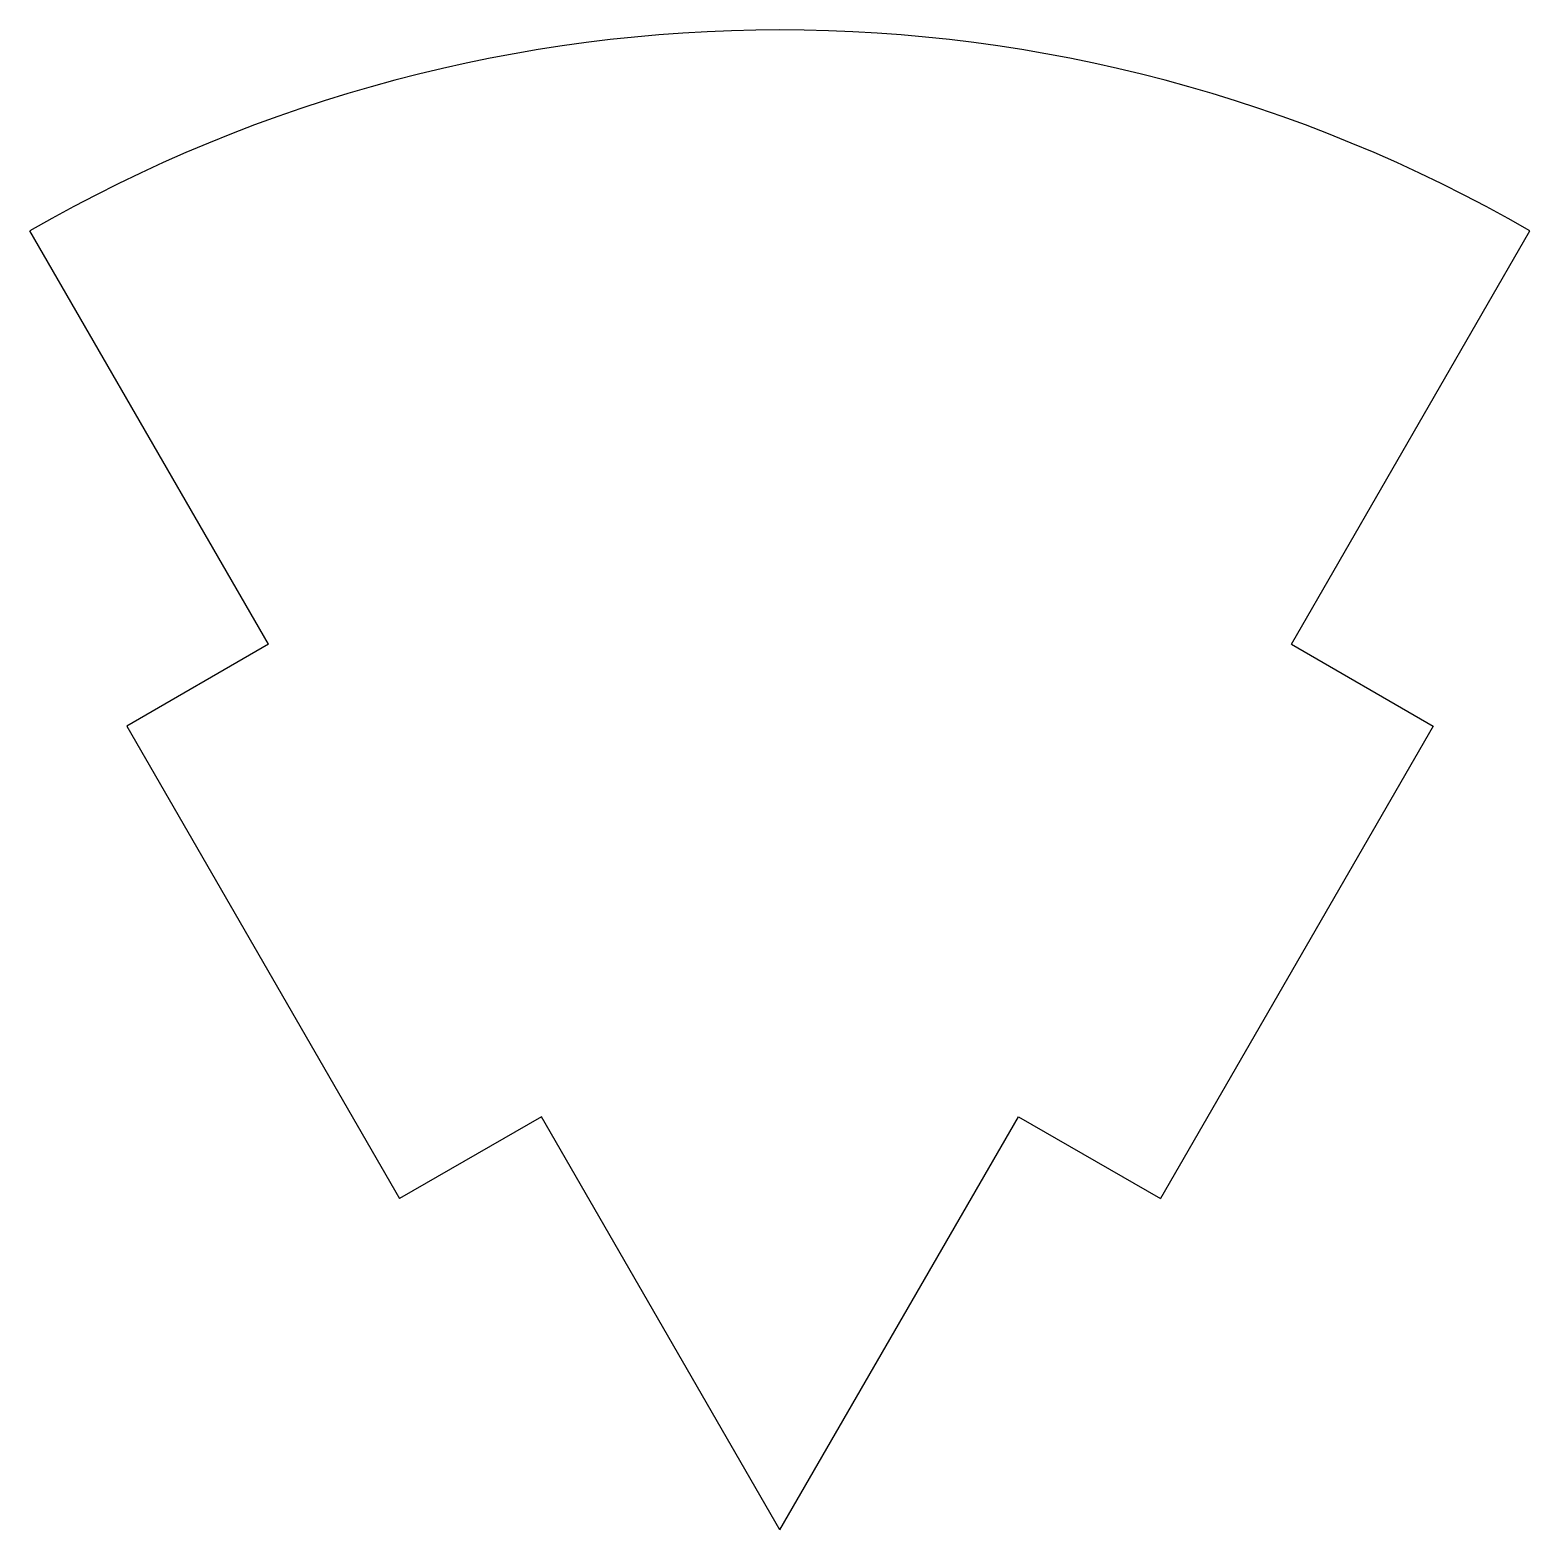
# Model space of a CAD drawing. Header units: millimetres. Extents: x -7.4 to 47.6, y -20.1 to 34.9.
import ezdxf

# ---------------------------------------------------------------- set-up
doc = ezdxf.new("R2010")
doc.units = ezdxf.units.MM

msp = doc.modelspace()

# ---------------------------------------------------------------- linework, layer by layer
at = {"color": 7, "linetype": 'Continuous', "lineweight": 25}
for p, q in [((1.381, 12.345), (-7.369, 27.5)), ((38.881, 12.345), (47.631, 27.5)), ((1.381, 12.345), (-3.815, 9.345)), ((38.881, 12.345), (44.078, 9.345)), ((-3.815, 9.345), (6.185, -7.976)), ((44.078, 9.345), (34.078, -7.976)), ((11.381, -4.976), (6.185, -7.976)), ((20.131, -20.131), (11.381, -4.976)), ((20.131, -20.131), (28.881, -4.976)), ((28.881, -4.976), (34.078, -7.976))]:
    msp.add_line(p, q, dxfattribs=at)
msp.add_arc((20.131, -20.131), 55, 60, 120, dxfattribs=at)

doc.saveas('drawing.dxf')
